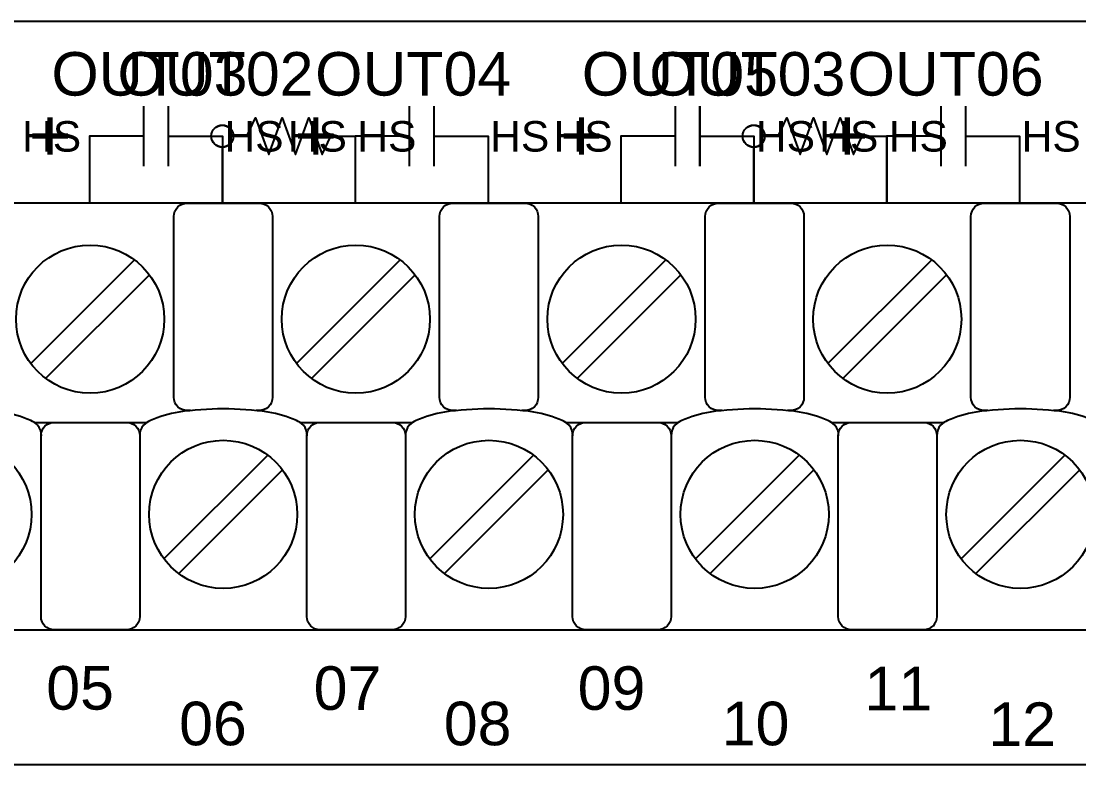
# Model space of a CAD drawing. Extents: x 1 to 47, y 1 to 34.6.
# Drawn here: x 28.919 to 31.307, y 10.856 to 12.536 of the extents above; entities that cross this region are included whole.
import ezdxf

# ---------------------------------------------------------------- set-up
doc = ezdxf.new("R2010")
doc.units = 0
doc.header["$MEASUREMENT"] = 0
for name, color, linetype in [('10_0______DWG_', 7, 'CONTINUOUS'), ('8_1__2___8__OPTOISOLATED_I', 7, 'CONTINUOUS'), ('8_2__7___8__OPTOISOLATED_I', 7, 'CONTINUOUS'), ('8_3__C___18__COMMON____6__', 7, 'CONTINUOUS'), ('8_4__D___18__COMMON____6__', 7, 'CONTINUOUS'), ('8_5__E___8__OPTOISOLATED_I', 7, 'CONTINUOUS'), ('8_6__4___18__COMMON____6__', 7, 'CONTINUOUS'), ('8_7__8___8__OPTOISOLATED_I', 7, 'CONTINUOUS')]:
    doc.layers.add(name, color=color, linetype=linetype)
doc.styles.add('ARIAL', font='arial.ttf')

msp = doc.modelspace()

# ---------------------------------------------------------------- linework, layer by layer
at = {"layer": '10_0______DWG_'}
for points in [[(27.2942, 12.5363), (43.9545, 12.5363, -0.468367), (44.0044, 12.4763), (44.0044, 10.9063, -0.414132), (43.9545, 10.8563), (27.2942, 10.8563, -0.414214), (27.2442, 10.9063), (27.2442, 12.4863, -0.414287)], [(27.763, 11.3092), (27.763, 11.1912, 0.414213), (27.793, 11.1612), (32.7748, 11.1611, 0.414214), (32.8048, 11.1911), (32.8048, 11.5042), (32.8957, 11.7489, 0.480048), (32.7507, 11.9471), (32.5165, 11.9471, -0.414214), (32.4865, 11.9771), (32.4865, 12.0953, 0.414212), (32.4565, 12.1253), (32.4565, 12.1253), (27.4754, 12.1254, 0.414215), (27.4454, 12.0954), (27.4455, 11.7825), (27.3546, 11.5377, 0.47859), (27.4996, 11.3392), (27.733, 11.3392, -0.414214)]]:
    msp.add_lwpolyline(points, format="xyb", close=True, dxfattribs=at)
for points in [[(29.3015, 11.6566), (29.2936, 11.6566, -0.414214), (29.2636, 11.6866), (29.2636, 12.0953, -0.414214), (29.2936, 12.1253), (29.4564, 12.1253, -0.414214), (29.4864, 12.0953), (29.4864, 11.6866, -0.414214), (29.4564, 11.6566), (29.4496, 11.6566)], [(29.9015, 11.6566), (29.8936, 11.6566, -0.414214), (29.8636, 11.6866), (29.8636, 12.0953, -0.414214), (29.8936, 12.1253), (30.0564, 12.1253, -0.414214), (30.0864, 12.0953), (30.0864, 11.6866, -0.414214), (30.0564, 11.6566), (30.0496, 11.6566)], [(30.5015, 11.6566), (30.4936, 11.6566, -0.414214), (30.4636, 11.6866), (30.4636, 12.0953, -0.414214), (30.4936, 12.1253), (30.6565, 12.1253, -0.414214), (30.6865, 12.0953), (30.6865, 11.6866, -0.414214), (30.6565, 11.6566), (30.6496, 11.6566)], [(31.1015, 11.6566), (31.0936, 11.6566, -0.414214), (31.0636, 11.6866), (31.0636, 12.0953, -0.414214), (31.0936, 12.1253), (31.2565, 12.1253, -0.414214), (31.2865, 12.0953), (31.2865, 11.6866, -0.414214), (31.2565, 11.6566), (31.2496, 11.6566)], [(28.9645, 11.5999, 0.191033), (28.956, 11.6238, 0.081668), (28.9404, 11.634, 0.0591), (28.8766, 11.6533, 0.034646), (28.7751, 11.6604, 0.03436), (28.6744, 11.6533, 0.0591), (28.6107, 11.634, 0.081668), (28.5951, 11.6238, 0.191033), (28.5866, 11.5999)], [(29.5645, 11.5999, 0.191033), (29.556, 11.6238, 0.081668), (29.5404, 11.634, 0.0591), (29.4767, 11.6533, 0.034646), (29.3751, 11.6604, 0.03436), (29.2745, 11.6533, 0.0591), (29.2107, 11.634, 0.081668), (29.1951, 11.6238, 0.191033), (29.1866, 11.5999)], [(30.1645, 11.5999, 0.191033), (30.156, 11.6238, 0.081668), (30.1404, 11.634, 0.0591), (30.0767, 11.6533, 0.034646), (29.9751, 11.6604, 0.03436), (29.8745, 11.6533, 0.0591), (29.8107, 11.634, 0.081668), (29.7951, 11.6238, 0.191033), (29.7866, 11.5999)], [(30.7645, 11.5999, 0.191033), (30.756, 11.6238, 0.081668), (30.7404, 11.634, 0.0591), (30.6767, 11.6533, 0.034646), (30.5752, 11.6604, 0.03436), (30.4745, 11.6533, 0.0591), (30.4107, 11.634, 0.081668), (30.3951, 11.6238, 0.191033), (30.3866, 11.5999)], [(31.3645, 11.5999, 0.191033), (31.356, 11.6238, 0.081668), (31.3404, 11.634, 0.0591), (31.2767, 11.6533, 0.034646), (31.1752, 11.6604, 0.03436), (31.0745, 11.6533, 0.0591), (31.0108, 11.634, 0.081668), (30.9951, 11.6238, 0.191033), (30.9866, 11.5999)], [(29.1566, 11.6299, -0.414214), (29.1866, 11.5999), (29.1866, 11.1912, -0.414214), (29.1566, 11.1612), (28.9937, 11.1612, -0.414214), (28.9637, 11.1912), (28.9637, 11.5999, -0.414214), (28.9937, 11.6299)], [(29.7566, 11.6299, -0.414214), (29.7866, 11.5999), (29.7866, 11.1912, -0.414214), (29.7566, 11.1612), (29.5938, 11.1612, -0.414214), (29.5638, 11.1912), (29.5638, 11.5999, -0.414214), (29.5938, 11.6299)], [(30.3566, 11.6299, -0.414214), (30.3866, 11.5999), (30.3866, 11.1912, -0.414214), (30.3566, 11.1612), (30.1938, 11.1612, -0.414214), (30.1638, 11.1912), (30.1638, 11.5999, -0.414214), (30.1938, 11.6299)], [(30.9566, 11.6299, -0.414214), (30.9866, 11.5999), (30.9866, 11.1912, -0.414214), (30.9566, 11.1612), (30.7938, 11.1612, -0.414214), (30.7638, 11.1912), (30.7638, 11.5999, -0.414214), (30.7938, 11.6299)]]:
    msp.add_lwpolyline(points, format="xyb", dxfattribs=at)
for points in [[(29.1749, 11.997), (28.9407, 11.7628)], [(29.7749, 11.997), (29.5407, 11.7628)], [(30.3749, 11.997), (30.1407, 11.7628)], [(30.9749, 11.997), (30.7407, 11.7628)], [(29.2083, 11.9635), (28.9741, 11.7294)], [(29.8083, 11.9635), (29.5741, 11.7294)], [(30.4083, 11.9635), (30.1741, 11.7294)], [(31.0083, 11.9635), (30.7741, 11.7294)], [(28.948, 11.6299), (29.2031, 11.6299)], [(29.548, 11.6299), (29.8031, 11.6299)], [(30.148, 11.6299), (30.4031, 11.6299)], [(30.748, 11.6299), (31.0031, 11.6299)], [(29.4755, 11.556), (29.2413, 11.3218)], [(30.0755, 11.556), (29.8414, 11.3218)], [(30.6755, 11.556), (30.4414, 11.3218)], [(31.2755, 11.556), (31.0414, 11.3218)], [(29.5089, 11.5225), (29.2748, 11.2884)], [(30.1089, 11.5225), (29.8748, 11.2884)], [(30.7089, 11.5225), (30.4748, 11.2884)], [(31.309, 11.5225), (31.0748, 11.2884)]]:
    msp.add_lwpolyline(points, dxfattribs=at)
for centre in [(29.0745, 11.8632), (29.6745, 11.8632), (30.2745, 11.8632), (30.8745, 11.8632), (28.7751, 11.4222), (29.3751, 11.4222), (29.9751, 11.4222), (30.5752, 11.4222), (31.1752, 11.4222)]:
    msp.add_circle(centre, 0.1673, dxfattribs=at)
at = {"layer": '8_1__2___8__OPTOISOLATED_I'}
for points in [[(29.1953, 12.344), (29.1953, 12.209)], [(29.251, 12.344), (29.251, 12.209)], [(29.7953, 12.344), (29.7953, 12.209)], [(29.851, 12.344), (29.851, 12.209)], [(30.3953, 12.344), (30.3953, 12.209)], [(30.451, 12.344), (30.451, 12.209)], [(30.9953, 12.344), (30.9953, 12.209)], [(31.051, 12.344), (31.051, 12.209)], [(29.1953, 12.2765), (29.0732, 12.2765), (29.0732, 12.1253)], [(29.251, 12.2765), (29.3732, 12.2765), (29.3732, 12.1253)], [(29.7953, 12.2765), (29.6732, 12.2765), (29.6732, 12.1253)], [(29.851, 12.2765), (29.9732, 12.2765), (29.9732, 12.1253)], [(30.3953, 12.2765), (30.2732, 12.2765), (30.2732, 12.1253)], [(30.451, 12.2765), (30.5732, 12.2765), (30.5732, 12.1253)], [(30.9953, 12.2765), (30.8732, 12.2765), (30.8732, 12.1253)], [(31.051, 12.2765), (31.1732, 12.2765), (31.1732, 12.1253)]]:
    msp.add_lwpolyline(points, dxfattribs=at)
at = {"layer": '8_2__7___8__OPTOISOLATED_I'}
for points in [[(29.1953, 12.344), (29.1953, 12.209)], [(29.2509, 12.344), (29.2509, 12.209)], [(29.7953, 12.344), (29.7953, 12.209)], [(29.8509, 12.344), (29.8509, 12.209)], [(30.3953, 12.344), (30.3953, 12.209)], [(30.4509, 12.344), (30.4509, 12.209)], [(30.9953, 12.344), (30.9953, 12.209)], [(31.0509, 12.344), (31.0509, 12.209)], [(29.1953, 12.2765), (29.0731, 12.2765), (29.0731, 12.1253)], [(29.2509, 12.2765), (29.3731, 12.2765), (29.3731, 12.1253)], [(29.7953, 12.2765), (29.6731, 12.2765), (29.6731, 12.1253)], [(29.8509, 12.2765), (29.9731, 12.2765), (29.9731, 12.1253)], [(30.3953, 12.2765), (30.2731, 12.2765), (30.2731, 12.1253)], [(30.4509, 12.2765), (30.5731, 12.2765), (30.5731, 12.1253)], [(30.9953, 12.2765), (30.8731, 12.2765), (30.8731, 12.1253)], [(31.0509, 12.2765), (31.1731, 12.2765), (31.1731, 12.1253)]]:
    msp.add_lwpolyline(points, dxfattribs=at)
at = {"layer": '8_3__C___18__COMMON____6__'}
for points in [[(29.1953, 12.344), (29.1953, 12.209)], [(29.2509, 12.344), (29.2509, 12.209)], [(29.7953, 12.344), (29.7953, 12.209)], [(29.8509, 12.344), (29.8509, 12.209)], [(30.3953, 12.344), (30.3953, 12.209)], [(30.4509, 12.344), (30.4509, 12.209)], [(30.9953, 12.344), (30.9953, 12.209)], [(31.0509, 12.344), (31.0509, 12.209)], [(29.1953, 12.2765), (29.0731, 12.2765), (29.0731, 12.1253)], [(29.2509, 12.2765), (29.3731, 12.2765), (29.3731, 12.1253)], [(29.7953, 12.2765), (29.6731, 12.2765), (29.6731, 12.1253)], [(29.8509, 12.2765), (29.9731, 12.2765), (29.9731, 12.1253)], [(30.3953, 12.2765), (30.2731, 12.2765), (30.2731, 12.1253)], [(30.4509, 12.2765), (30.5731, 12.2765), (30.5731, 12.1253)], [(30.9953, 12.2765), (30.8731, 12.2765), (30.8731, 12.1253)], [(31.0509, 12.2765), (31.1731, 12.2765), (31.1731, 12.1253)]]:
    msp.add_lwpolyline(points, dxfattribs=at)
at = {"layer": '8_4__D___18__COMMON____6__'}
for points in [[(29.1953, 12.344), (29.1953, 12.209)], [(29.2509, 12.344), (29.2509, 12.209)], [(29.7953, 12.344), (29.7953, 12.209)], [(29.8509, 12.344), (29.8509, 12.209)], [(30.3953, 12.344), (30.3953, 12.209)], [(30.4509, 12.344), (30.4509, 12.209)], [(30.9953, 12.344), (30.9953, 12.209)], [(31.0509, 12.344), (31.0509, 12.209)], [(29.1953, 12.2765), (29.0731, 12.2765), (29.0731, 12.1253)], [(29.2509, 12.2765), (29.3731, 12.2765), (29.3731, 12.1253)], [(29.7953, 12.2765), (29.6731, 12.2765), (29.6731, 12.1253)], [(29.8509, 12.2765), (29.9731, 12.2765), (29.9731, 12.1253)], [(30.3953, 12.2765), (30.2731, 12.2765), (30.2731, 12.1253)], [(30.4509, 12.2765), (30.5731, 12.2765), (30.5731, 12.1253)], [(30.9953, 12.2765), (30.8731, 12.2765), (30.8731, 12.1253)], [(31.0509, 12.2765), (31.1731, 12.2765), (31.1731, 12.1253)]]:
    msp.add_lwpolyline(points, dxfattribs=at)
at = {"layer": '8_5__E___8__OPTOISOLATED_I'}
for points in [[(29.1953, 12.3365), (29.1953, 12.2165)], [(29.2509, 12.3365), (29.2509, 12.2165)], [(30.3953, 12.3365), (30.3953, 12.2165)], [(30.4509, 12.3365), (30.4509, 12.2165)], [(29.3981, 12.2765), (29.4281, 12.2765), (29.4481, 12.3177), (29.4781, 12.2352), (29.5081, 12.3177), (29.5381, 12.2352), (29.5681, 12.3177), (29.5982, 12.2352), (29.6182, 12.2765), (29.6731, 12.2765), (29.6731, 12.1253)], [(30.5981, 12.2765), (30.628, 12.2765), (30.648, 12.3177), (30.6781, 12.2352), (30.7081, 12.3177), (30.7381, 12.2352), (30.7681, 12.3177), (30.7981, 12.2352), (30.8181, 12.2765), (30.8731, 12.2765), (30.8731, 12.1253)], [(29.1953, 12.2765), (29.0731, 12.2765), (29.0731, 12.1253)], [(29.2509, 12.2765), (29.3481, 12.2765)], [(30.3953, 12.2765), (30.2731, 12.2765), (30.2731, 12.1253)], [(30.4509, 12.2765), (30.5481, 12.2765)], [(29.3731, 12.1253), (29.3731, 12.2515)], [(30.5731, 12.1253), (30.5731, 12.2515)]]:
    msp.add_lwpolyline(points, dxfattribs=at)
for centre in [(29.3731, 12.2765), (30.5731, 12.2765)]:
    msp.add_circle(centre, 0.025, dxfattribs=at)
at = {"layer": '8_6__4___18__COMMON____6__'}
for points in [[(29.1953, 12.344), (29.1953, 12.209)], [(29.251, 12.344), (29.251, 12.209)], [(29.7953, 12.344), (29.7953, 12.209)], [(29.851, 12.344), (29.851, 12.209)], [(30.3953, 12.344), (30.3953, 12.209)], [(30.451, 12.344), (30.451, 12.209)], [(30.9953, 12.344), (30.9953, 12.209)], [(31.051, 12.344), (31.051, 12.209)], [(29.1953, 12.2765), (29.0732, 12.2765), (29.0732, 12.1253)], [(29.251, 12.2765), (29.3732, 12.2765), (29.3732, 12.1253)], [(29.7953, 12.2765), (29.6732, 12.2765), (29.6732, 12.1253)], [(29.851, 12.2765), (29.9732, 12.2765), (29.9732, 12.1253)], [(30.3953, 12.2765), (30.2732, 12.2765), (30.2732, 12.1253)], [(30.451, 12.2765), (30.5732, 12.2765), (30.5732, 12.1253)], [(30.9953, 12.2765), (30.8732, 12.2765), (30.8732, 12.1253)], [(31.051, 12.2765), (31.1732, 12.2765), (31.1732, 12.1253)]]:
    msp.add_lwpolyline(points, dxfattribs=at)
at = {"layer": '8_7__8___8__OPTOISOLATED_I'}
for points in [[(29.1953, 12.3365), (29.1953, 12.2165)], [(29.2509, 12.3365), (29.2509, 12.2165)], [(30.3953, 12.3365), (30.3953, 12.2165)], [(30.4509, 12.3365), (30.4509, 12.2165)], [(29.398, 12.2765), (29.4281, 12.2765), (29.4481, 12.3177), (29.4781, 12.2352), (29.5081, 12.3177), (29.5381, 12.2352), (29.5681, 12.3177), (29.5982, 12.2352), (29.6182, 12.2765), (29.6731, 12.2765), (29.6731, 12.1253)], [(30.598, 12.2765), (30.628, 12.2765), (30.648, 12.3177), (30.6781, 12.2352), (30.7081, 12.3177), (30.7381, 12.2352), (30.7681, 12.3177), (30.7981, 12.2352), (30.8181, 12.2765), (30.8731, 12.2765), (30.8731, 12.1253)], [(29.1953, 12.2765), (29.0731, 12.2765), (29.0731, 12.1253)], [(29.2509, 12.2765), (29.3483, 12.2765)], [(30.3953, 12.2765), (30.2731, 12.2765), (30.2731, 12.1253)], [(30.4509, 12.2765), (30.5482, 12.2765)], [(29.3731, 12.2516), (29.3731, 12.1253)], [(30.5731, 12.2516), (30.5731, 12.1253)]]:
    msp.add_lwpolyline(points, dxfattribs=at)
for centre in [(29.3731, 12.2765), (30.5731, 12.2765)]:
    msp.add_circle(centre, 0.0249, dxfattribs=at)

# ---------------------------------------------------------------- texts
at = {"layer": '10_0______DWG_', "style": 'ARIAL'}
for s, p in [('05', (28.9755, 10.9811)), ('07', (29.5793, 10.9806)), ('09', (30.1755, 10.9806)), ('11', (30.8231, 10.9795)), ('06', (29.2755, 10.9006)), ('08', (29.8732, 10.9006)), ('10', (30.5008, 10.9006)), ('12', (31.1028, 10.899))]:
    msp.add_text(s, height=0.09833, dxfattribs=at).set_placement(p)
at = {"layer": '8_1__2___8__OPTOISOLATED_I', "style": 'ARIAL'}
for s, p in [('OUT03', (28.9872, 12.3681)), ('OUT04', (29.5827, 12.3681)), ('OUT05', (30.1849, 12.3681)), ('OUT06', (30.7849, 12.3681))]:
    msp.add_text(s, height=0.09833, dxfattribs=at).set_placement(p)
at = {"layer": '8_2__7___8__OPTOISOLATED_I', "style": 'ARIAL'}
for s, height, p in [('OUT03', 0.09833, (28.9872, 12.3681)), ('OUT04', 0.09833, (29.5827, 12.3681)), ('OUT05', 0.09833, (30.1848, 12.3681)), ('OUT06', 0.09833, (30.7849, 12.3681)), ('+', 0.118, (28.9361, 12.2197)), ('+', 0.118, (29.5361, 12.2197)), ('+', 0.118, (30.1361, 12.2197)), ('+', 0.118, (30.7362, 12.2197))]:
    msp.add_text(s, height=height, dxfattribs=at).set_placement(p)
at = {"layer": '8_3__C___18__COMMON____6__', "style": 'ARIAL'}
for s, height, p in [('OUT03', 0.09833, (28.9872, 12.3681)), ('OUT04', 0.09833, (29.5827, 12.3681)), ('OUT05', 0.09833, (30.1848, 12.3681)), ('OUT06', 0.09833, (30.7849, 12.3681)), ('+', 0.118, (28.9361, 12.2197)), ('HS', 0.06883, (29.3778, 12.2417)), ('+', 0.118, (29.5361, 12.2197)), ('HS', 0.06883, (29.9778, 12.2417)), ('+', 0.118, (30.1361, 12.2197)), ('HS', 0.06883, (30.5778, 12.2417)), ('+', 0.118, (30.7362, 12.2197)), ('HS', 0.06883, (31.1778, 12.2417))]:
    msp.add_text(s, height=height, dxfattribs=at).set_placement(p)
at = {"layer": '8_4__D___18__COMMON____6__', "style": 'ARIAL'}
for s, p in [('OUT03', (28.9872, 12.3681)), ('OUT04', (29.5827, 12.3681)), ('OUT05', (30.1848, 12.3681)), ('OUT06', (30.7849, 12.3681))]:
    msp.add_text(s, height=0.09833, dxfattribs=at).set_placement(p)
at = {"layer": '8_5__E___8__OPTOISOLATED_I', "style": 'ARIAL'}
for s, height, p in [('OUT02', 0.09833, (29.1363, 12.3681)), ('OUT03', 0.09833, (30.3372, 12.3681)), ('+', 0.118, (28.9361, 12.2197)), ('HS', 0.06883, (29.6778, 12.2417)), ('+', 0.118, (30.1361, 12.2197)), ('HS', 0.06883, (30.8778, 12.2417))]:
    msp.add_text(s, height=height, dxfattribs=at).set_placement(p)
at = {"layer": '8_6__4___18__COMMON____6__', "style": 'ARIAL'}
for s, height, p in [('OUT03', 0.09833, (28.9872, 12.3681)), ('OUT04', 0.09833, (29.5827, 12.3681)), ('OUT05', 0.09833, (30.1849, 12.3681)), ('OUT06', 0.09833, (30.7849, 12.3681)), ('HS', 0.06883, (28.9208, 12.2416)), ('HS', 0.06883, (29.5208, 12.2416)), ('HS', 0.06883, (30.1208, 12.2416)), ('HS', 0.06883, (30.7208, 12.2416))]:
    msp.add_text(s, height=height, dxfattribs=at).set_placement(p)
at = {"layer": '8_7__8___8__OPTOISOLATED_I', "style": 'ARIAL'}
for s, height, p in [('OUT02', 0.09833, (29.1363, 12.3681)), ('OUT03', 0.09833, (30.3372, 12.3681)), ('HS', 0.06883, (28.9208, 12.2416)), ('HS', 0.06883, (30.1208, 12.2416))]:
    msp.add_text(s, height=height, dxfattribs=at).set_placement(p)

doc.saveas('drawing.dxf')
